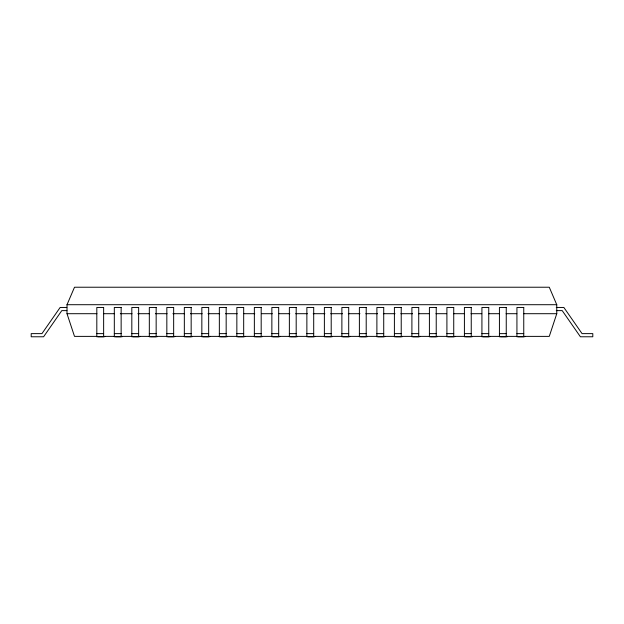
<?xml version="1.0" encoding="UTF-8"?>
<svg xmlns="http://www.w3.org/2000/svg" width="624" height="624" viewBox="0 0 624 624"><rect width="100%" height="100%" fill="white"/><g stroke="black" fill="none" stroke-linecap="round" stroke-linejoin="round"><path stroke-width="0.94" d="M96.931 336.383L74.506 336.383L67.01 313.7L67.01 304.707L74.506 287.227L549.276 287.227L556.764 304.707L556.764 313.7L549.276 336.383L522.951 336.383M67.01 304.707L556.764 304.707M66.799 307.46L60.146 307.46L41.948 333.622L31.2 333.622L31.2 336.773L43.594 336.773L61.792 310.619L66.893 310.619M556.257 307.46L563.854 307.46L582.052 333.622L592.8 333.622L592.8 336.773L580.406 336.773L562.208 310.619L556.257 310.619M67.01 313.7L96.915 313.7M103.732 313.7L114.449 313.7M120.299 313.7L131.984 313.7M137.834 313.7L149.526 313.7M155.368 313.7L167.06 313.7M172.903 313.7L184.595 313.7M190.445 313.7L202.137 313.7M207.979 313.7L219.671 313.7M225.514 313.7L237.206 313.7M244.031 313.7L254.748 313.7M261.565 313.7L272.282 313.7M279.1 313.7L289.817 313.7M295.667 313.7L307.351 313.7M313.201 313.7L324.893 313.7M330.736 313.7L342.428 313.7M348.27 313.7L359.962 313.7M365.812 313.7L377.504 313.7M383.347 313.7L395.039 313.7M400.881 313.7L412.573 313.7M418.423 313.7L429.14 313.7M435.958 313.7L446.675 313.7M453.492 313.7L464.209 313.7M471.034 313.7L481.751 313.7M488.569 313.7L499.286 313.7M506.103 313.7L516.82 313.7M523.645 313.7L556.764 313.7M96.814 333.622L103.639 333.622M114.317 333.622L121.142 333.622M131.82 333.622L138.645 333.622M149.323 333.622L156.156 333.622M166.834 333.622L173.659 333.622M184.337 333.622L191.162 333.622M201.841 333.622L208.666 333.622M219.344 333.622L226.169 333.622M236.847 333.622L243.68 333.622M254.358 333.622L261.183 333.622M271.861 333.622L278.686 333.622M289.364 333.622L296.189 333.622M306.868 333.622L313.7 333.622M324.379 333.622L331.204 333.622M341.882 333.622L348.707 333.622M359.385 333.622L366.21 333.622M376.888 333.622L383.721 333.622M394.399 333.622L401.224 333.622M411.902 333.622L418.727 333.622M429.406 333.622L436.231 333.622M446.909 333.622L453.734 333.622M464.412 333.622L471.245 333.622M481.923 333.622L488.748 333.622M499.426 333.622L506.251 333.622M516.929 333.622L523.754 333.622M103.748 336.383L114.473 336.383M120.323 336.383L132.023 336.383M137.873 336.383L149.573 336.383M155.423 336.383L167.123 336.383M172.965 336.383L184.665 336.383M190.515 336.383L202.215 336.383M208.065 336.383L219.765 336.383M225.615 336.383L237.307 336.383M244.132 336.383L254.857 336.383M260.707 336.383L272.407 336.383M278.257 336.383L289.957 336.383M295.807 336.383L307.499 336.383M313.349 336.383L325.049 336.383M330.899 336.383L342.599 336.383M348.449 336.383L360.149 336.383M365.992 336.383L377.692 336.383M383.542 336.383L394.267 336.383M401.092 336.383L411.817 336.383M418.642 336.383L429.367 336.383M436.184 336.383L446.909 336.383M453.734 336.383L464.459 336.383M471.284 336.383L482.009 336.383M487.859 336.383L499.551 336.383M505.401 336.383L517.101 336.383M98.069 336.687L104.894 336.687M115.573 336.687L122.398 336.687M133.076 336.687L139.901 336.687M150.579 336.687L157.404 336.687M168.082 336.687L174.915 336.687M185.593 336.687L192.418 336.687M203.096 336.687L209.921 336.687M220.6 336.687L227.425 336.687M238.103 336.687L244.936 336.687M255.614 336.687L262.439 336.687M273.117 336.687L279.942 336.687M290.62 336.687L297.445 336.687M308.123 336.687L314.956 336.687M325.634 336.687L332.459 336.687M343.138 336.687L349.963 336.687M360.641 336.687L367.466 336.687M378.144 336.687L384.969 336.687M395.647 336.687L402.48 336.687M413.158 336.687L419.983 336.687M430.661 336.687L437.486 336.687M448.165 336.687L454.99 336.687M465.668 336.687L472.501 336.687M483.179 336.687L490.004 336.687M500.682 336.687L507.507 336.687M518.185 336.687L525.01 336.687M103.639 307.46L96.814 307.46L96.814 336.773L103.639 336.773L103.639 307.46M121.142 307.46L114.317 307.46L114.317 336.773L121.142 336.773L121.142 307.46M138.645 307.46L131.82 307.46L131.82 336.773L138.645 336.773L138.645 307.46M156.156 307.46L149.323 307.46L149.323 336.773L156.156 336.773L156.156 307.46M173.659 307.46L166.834 307.46L166.834 336.773L173.659 336.773L173.659 307.46M191.162 307.46L184.337 307.46L184.337 336.773L191.162 336.773L191.162 307.46M208.666 307.46L201.841 307.46L201.841 336.773L208.666 336.773L208.666 307.46M226.169 307.46L219.344 307.46L219.344 336.773L226.169 336.773L226.169 307.46M243.68 307.46L236.847 307.46L236.847 336.773L243.68 336.773L243.68 307.46M261.183 307.46L254.358 307.46L254.358 336.773L261.183 336.773L261.183 307.46M278.686 307.46L271.861 307.46L271.861 336.773L278.686 336.773L278.686 307.46M296.189 307.46L289.364 307.46L289.364 336.773L296.189 336.773L296.189 307.46M313.7 307.46L306.868 307.46L306.868 336.773L313.7 336.773L313.7 307.46M331.204 307.46L324.379 307.46L324.379 336.773L331.204 336.773L331.204 307.46M348.707 307.46L341.882 307.46L341.882 336.773L348.707 336.773L348.707 307.46M366.21 307.46L359.385 307.46L359.385 336.773L366.21 336.773L366.21 307.46M383.721 307.46L376.888 307.46L376.888 336.773L383.721 336.773L383.721 307.46M401.224 307.46L394.399 307.46L394.399 336.773L401.224 336.773L401.224 307.46M418.727 307.46L411.902 307.46L411.902 336.773L418.727 336.773L418.727 307.46M436.231 307.46L429.406 307.46L429.406 336.773L436.231 336.773L436.231 307.46M453.734 307.46L446.909 307.46L446.909 336.773L453.734 336.773L453.734 307.46M471.245 307.46L464.412 307.46L464.412 336.773L471.245 336.773L471.245 307.46M488.748 307.46L481.923 307.46L481.923 336.773L488.748 336.773L488.748 307.46M506.251 307.46L499.426 307.46L499.426 336.773L506.251 336.773L506.251 307.46M523.754 307.46L516.929 307.46L516.929 336.773L523.754 336.773L523.754 307.46"/></g></svg>
